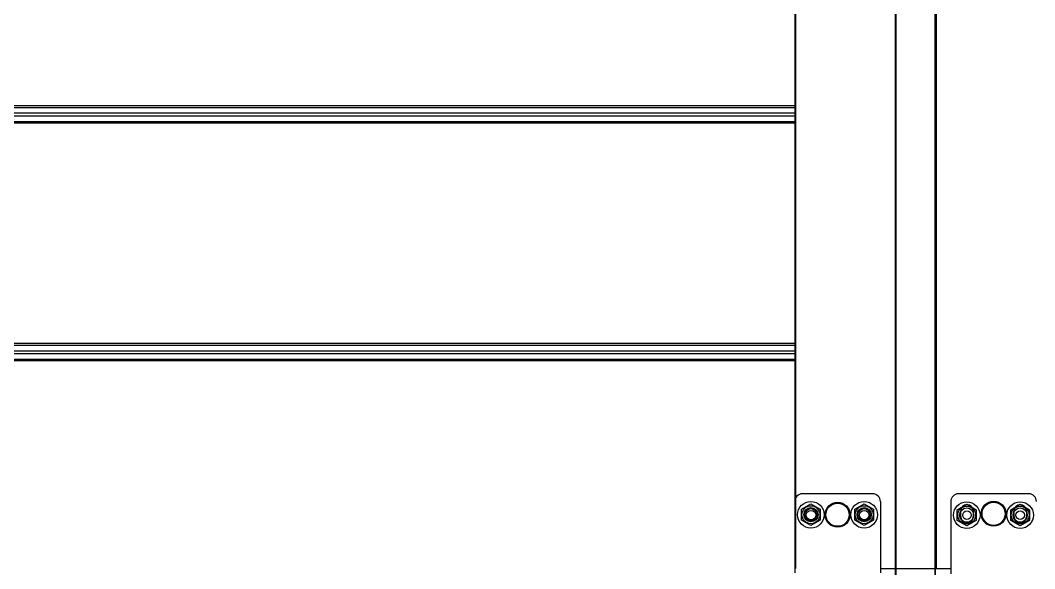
# Model space of a CAD drawing. Header units: millimetres. Extents: x 21899 to 38731, y -5425 to 3612.
# Drawn here: x 23718 to 24252, y 1544 to 1833 of the extents above; entities that cross this region are included whole.
import ezdxf

# ---------------------------------------------------------------- set-up
doc = ezdxf.new("R2010")
doc.units = ezdxf.units.MM

msp = doc.modelspace()

# ---------------------------------------------------------------- linework, layer by layer
at = {"color": 7, "linetype": 'Continuous'}
for p, q in [((24125.60988160015, 2023.58536165956), (24125.60988160015, 1544.385361659559)), ((24178.60988160015, 1441.841719824704), (24178.60988160015, 2007.58536165956)), ((24199.60988160015, 1441.841719824704), (24199.60988160015, 2007.58536165956)), ((24129.12353679856, 1575.435361659562), (24134.05988160016, 1578.28536165956)), ((24129.12353679856, 1569.735361659561), (24129.12353679856, 1575.435361659562)), ((24134.05988160016, 1578.28536165956), (24138.99622640166, 1575.435361659562)), ((24138.99622640166, 1575.435361659562), (24138.99622640166, 1569.735361659561)), ((24157.12353679856, 1575.435361659562), (24162.05988160016, 1578.28536165956)), ((24157.12353679856, 1569.735361659561), (24157.12353679856, 1575.435361659562)), ((24162.05988160016, 1578.28536165956), (24166.99622640166, 1575.435361659562)), ((24166.99622640166, 1575.435361659562), (24166.99622640166, 1569.735361659561)), ((24211.02918944813, 1575.235361659557), (24215.96553424973, 1578.08536165956)), ((24211.02918944813, 1569.53536165956), (24211.02918944813, 1575.235361659557)), ((24215.96553424973, 1578.08536165956), (24220.90187905123, 1575.235361659557)), ((24220.90187905123, 1575.235361659557), (24220.90187905123, 1569.53536165956)), ((24239.1344101404, 1575.235361659557), (24244.070754942, 1578.08536165956)), ((24239.1344101404, 1569.53536165956), (24239.1344101404, 1575.235361659557)), ((24244.070754942, 1578.08536165956), (24249.0070997435, 1575.235361659557)), ((24249.0070997435, 1575.235361659557), (24249.0070997435, 1569.53536165956)), ((24134.05988160016, 1566.885361659559), (24129.12353679856, 1569.735361659561)), ((24138.99622640166, 1569.735361659561), (24134.05988160016, 1566.885361659559)), ((24162.05988160016, 1566.885361659559), (24157.12353679856, 1569.735361659561)), ((24166.99622640166, 1569.735361659561), (24162.05988160016, 1566.885361659559)), ((24215.96553424973, 1566.685361659562), (24211.02918944813, 1569.53536165956)), ((24220.90187905123, 1569.53536165956), (24215.96553424973, 1566.685361659562)), ((24244.070754942, 1566.685361659562), (24239.1344101404, 1569.53536165956)), ((24249.0070997435, 1569.53536165956), (24244.070754942, 1566.685361659562)), ((24125.60988160015, 1544.385361659559), (24125.90988160016, 1544.385361659559)), ((24170.55988160016, 1544.385361659559), (24207.60988160015, 1544.385361659559))]:
    msp.add_line(p, q, dxfattribs=at)
at = {"color": 9, "linetype": 'Continuous'}
for p, q in [((24125.90988160016, 2023.58536165956), (24125.90988160016, 1544.385361659559)), ((24178.90988160016, 1441.841719824704), (24178.90988160016, 2023.58536165956)), ((24199.30988160016, 1441.841719824704), (24199.30988160016, 2023.58536165956)), ((24199.90988160016, 2023.58536165956), (24199.90988160016, 1544.385361659559)), ((24125.60988160015, 1787.607327452657), (23308.60988160015, 1787.607327452657)), ((23308.60988160015, 1786.830870317361), (24125.60988160015, 1786.830870317361)), ((23308.60988160015, 1783.861818794961), (24125.60988160015, 1783.861818794961)), ((23308.60988160015, 1782.30890452426), (24125.60988160015, 1782.30890452426)), ((23308.60988160015, 1779.33985300186), (24125.60988160015, 1779.33985300186)), ((24125.60988160015, 1778.56339586656), (23308.60988160015, 1778.56339586656)), ((24125.60988160015, 1662.607327452657), (23308.60988160015, 1662.607327452657)), ((23308.60988160015, 1661.830870317361), (24125.60988160015, 1661.830870317361)), ((23308.60988160015, 1658.861818794961), (24125.60988160015, 1658.861818794961)), ((23308.60988160015, 1657.30890452426), (24125.60988160015, 1657.30890452426)), ((23308.60988160015, 1654.33985300186), (24125.60988160015, 1654.33985300186)), ((24125.60988160015, 1653.56339586656), (23308.60988160015, 1653.56339586656))]:
    msp.add_line(p, q, dxfattribs=at)
at = {"color": 3, "linetype": 'Continuous'}
for p, q in [((24125.55988160016, 1579.58536165956), (24125.55988160016, 1542.08536165956)), ((24166.55988160016, 1583.58536165956), (24129.55988160016, 1583.58536165956)), ((24170.55988160016, 1579.58536165956), (24170.55988160016, 1542.08536165956)), ((24207.60988160015, 1579.58536165956), (24207.60988160015, 1541.58536165956)), ((24248.60988160015, 1583.58536165956), (24211.60988160015, 1583.58536165956)), ((24212.85988160015, 1571.58536165956), (24212.85988160015, 1574.58536165956)), ((24219.35988160015, 1574.58536165956), (24219.35988160015, 1571.58536165956)), ((24240.85988160015, 1571.58536165956), (24240.85988160015, 1574.58536165956)), ((24247.35988160015, 1574.58536165956), (24247.35988160015, 1571.58536165956))]:
    msp.add_line(p, q, dxfattribs=at)
at = {"color": 7, "linetype": 'Continuous'}
for centre, radius in [((24134.05988160016, 1572.58536165956), 7), ((24162.05988160016, 1572.58536165956), 7), ((24215.96553424973, 1572.385361659559), 7), ((24244.070754942, 1572.385361659559), 7), ((24134.05988160016, 1572.58536165956), 3.75), ((24134.10988160015, 1572.385361659559), 2.5), ((24162.05988160016, 1572.58536165956), 3.75), ((24162.10988160015, 1572.385361659559), 2.5), ((24215.96553424973, 1572.385361659559), 3.75), ((24216.10988160015, 1572.385361659559), 2.25), ((24244.070754942, 1572.385361659559), 3.75), ((24244.10988160015, 1572.385361659559), 2.25)]:
    msp.add_circle(centre, radius, dxfattribs=at)
at = {"color": 9, "linetype": 'Continuous'}
for centre, radius in [((24148.05988160016, 1572.58536165956), 6.554384436599999), ((24148.05988160016, 1572.58536165956), 6.0938067995), ((24230.10988160015, 1573.08536165956), 6.5543844369), ((24230.10988160015, 1573.08536165956), 6.0938067997), ((24134.05988160016, 1572.58536165956), 4.7), ((24162.05988160016, 1572.58536165956), 4.7), ((24215.96553424973, 1572.385361659559), 4.7), ((24244.070754942, 1572.385361659559), 4.7)]:
    msp.add_circle(centre, radius, dxfattribs=at)
at = {"color": 3, "linetype": 'Continuous'}
for centre in [(24134.05988160016, 1572.58536165956), (24162.05988160016, 1572.58536165956)]:
    msp.add_circle(centre, 3.25, dxfattribs=at)
for centre, radius, start, end in [((24129.55988160016, 1579.58536165956), 4, 90, 180), ((24166.55988160016, 1579.58536165956), 4, 0, 90), ((24211.60988160015, 1579.58536165956), 4, 90, 180), ((24248.60988160015, 1579.58536165956), 4, 0, 90), ((24216.10988160015, 1574.58536165956), 3.25, 0, 180), ((24244.10988160015, 1574.58536165956), 3.25, 0, 180), ((24216.10988160015, 1571.58536165956), 3.25, 180, 0), ((24244.10988160015, 1571.58536165956), 3.25, 180, 0)]:
    msp.add_arc(centre, radius, start, end, dxfattribs=at)

doc.saveas('drawing.dxf')
